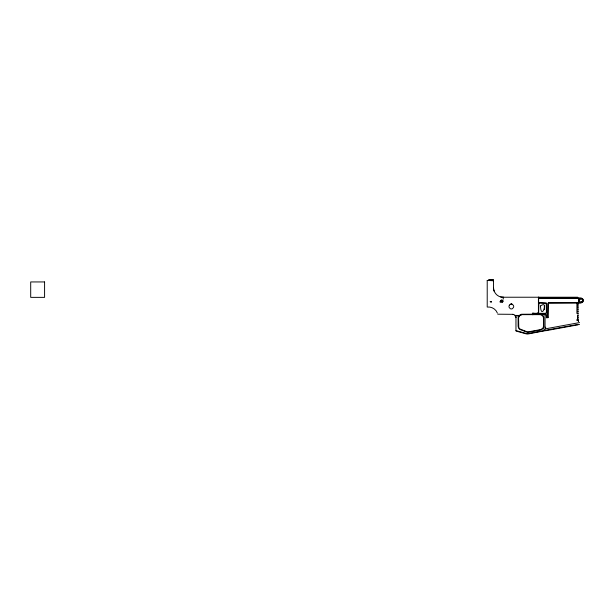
<?xml version="1.0" encoding="UTF-8"?>
<svg xmlns="http://www.w3.org/2000/svg" width="614" height="614" viewBox="0 0 614 614"><rect width="100%" height="100%" fill="white"/><g stroke="black" fill="none" stroke-linecap="round" stroke-linejoin="round"><path stroke-width="0.92" d="M545.055 327.07L545.746 328.283L547.404 328.482L579.562 322.58M541.686 314.944L542.953 316.064L543.497 317.891L543.497 326.341L542.937 328.191L540.911 329.541L528.439 331.829A3.009 3.009 0 0 1 526.827 331.675L519.989 329.02L518.761 327.538L518.554 317.338L520.027 315.105M579.04 298.158L579.04 302.802M518.508 317.891L519.275 315.757L521.631 314.644L545.654 314.644L546.383 315.174L546.422 317.223M502.958 299.394L503.657 297.23L577.69 297.23L577.69 298.243M519.022 316.103L518.646 315.957L518.116 317.891L518.116 326.257L518.584 328.083L519.874 329.419L526.697 332.059A3.385 3.385 0 0 0 528.508 332.228L540.98 329.941L543.26 328.421L543.866 326.341L543.804 317.123L542.316 314.844L540.374 314.644M538.555 313.217L538.816 302.786L539.583 303.047M502.843 301.735L503.234 300.829L501.262 300.139L499.88 301.858L500.679 302.395L501.262 300.139L502.843 301.735L501.63 302.479L501.262 300.139L502.505 302.088M548.118 317.208L547.795 317.891L547.795 303.738L548.287 302.856L580.967 302.717L582.985 301.274A2.326 2.326 0 0 0 582.985 299.686L581.481 298.304L579.155 298.442M545.577 330.601L528.531 333.893A6.017 6.017 0 0 1 525.83 333.77L515.96 331.015L515.96 317.584L514.686 314.959L512.836 314.33L497.754 314.199M576.945 303.508L578.227 302.925M539.583 297.913L538.624 298.051M578.818 302.71L578.818 298.25L538.624 298.243M497.394 313.109C495.897 309.026 491.492 306.539 487.217 307.046L487.217 280.468L493.502 280.015L493.518 287.989A10.284 10.2 0 0 0 493.717 289.547C494.562 294.091 498.99 297.644 503.657 297.23L500.694 296.961M531.701 314.429L532.376 314.238L521.048 314.291M578.05 302.94L578.234 303.07M545.232 330.416L528.462 333.494A5.641 5.641 0 0 1 525.929 333.379L515.96 330.601M577.789 324.86L545.8 330.723L543.804 329.649M579.562 324.53L577.943 324.652A2.602 1.297 -10.4 0 0 576.439 324.691L545.055 330.324L545.055 314.844M537.841 313.317L538.624 312.503L538.624 297.23M546.306 317.215L546.644 317.891L546.583 315.12L545.654 314.422L522.015 314.422L519.574 315.442L515.169 315.427L515.96 317.584L515.898 316.947M539.637 302.925L546.33 303.331L546.429 312.503L545.654 313.317L538.962 313.317M538.624 302.717L546.345 303.017L546.498 313.017L545.654 313.524L534.111 313.524C528.938 312.204 537.741 314.798 538.424 312.503L538.424 297.23M578.311 304.544L577.69 304.544L577.69 305.358L578.311 305.358M578.311 306.662L577.69 306.662L577.69 307.468L578.311 307.468M578.311 308.773L577.69 308.773L577.69 309.586L578.311 309.586M578.311 310.884L577.69 310.884L577.69 311.697L578.311 311.697M578.311 312.994L577.69 312.994L577.69 313.808L578.311 313.808M533.566 313.317L538.562 313.317M578.311 315.105L577.69 315.105L577.69 320.14L578.572 321.467L578.219 320.262M515.537 315.957L518.646 315.957M577.69 315.918L578.311 315.918M577.69 317.215L578.311 317.215M577.69 318.029L578.311 318.029M577.69 319.326L578.311 319.326M488.851 280.015L493.502 280.038L488.614 280.076L493.502 280.736L487.217 280.468M539.637 298.036L580.967 298.036L582.525 298.65L583.162 299.617A2.533 2.533 0 0 1 583.162 301.344L582.525 302.311L580.967 302.925L548.386 303.032L547.995 317.192M513.158 314.368L512.836 314.33M578.05 320.155L576.669 319.986L578.165 320.216M541.847 314.759L542.316 314.844M533.167 314.644L532.376 314.644M493.74 290.031L493.748 290.054A10.146 10.062 0 0 0 494.347 291.527M493.618 289.025L493.717 289.547M576.914 303.938L576.914 313.508M544.311 305.849L544.311 309.679M538.816 297.23L538.816 298.174M493.656 289.017A6.785 4.444 81.2 0 1 493.541 287.459M520.027 315.105A3.024 2.978 -44.8 0 1 521.631 314.644M540.512 305.972C541.064 321.414 549.384 299.195 540.512 305.972M509.413 305.12L509.152 305.642A2.533 2.533 0 0 0 509.152 307.376L510.257 308.673A2.272 2.272 0 0 0 512.437 308.673L513.542 307.376A2.533 2.533 0 0 0 513.542 305.642L512.437 304.344A2.272 2.272 0 0 0 510.257 304.344L509.413 305.12M491.476 301.727L491.07 302.334L490.102 301.52L491.476 301.727M579.862 299.325L579.608 299.663A1.689 1.689 0 0 0 579.608 301.297L580.967 302.111L582.325 301.297A1.689 1.689 0 0 0 582.325 299.663L581.374 298.903L579.862 299.325M511.347 304.068L510.787 304.137L511.907 304.137L511.347 304.068M44.584 281.941L30.7 281.941L30.7 297.368L44.584 297.368L44.584 281.941"/></g></svg>
